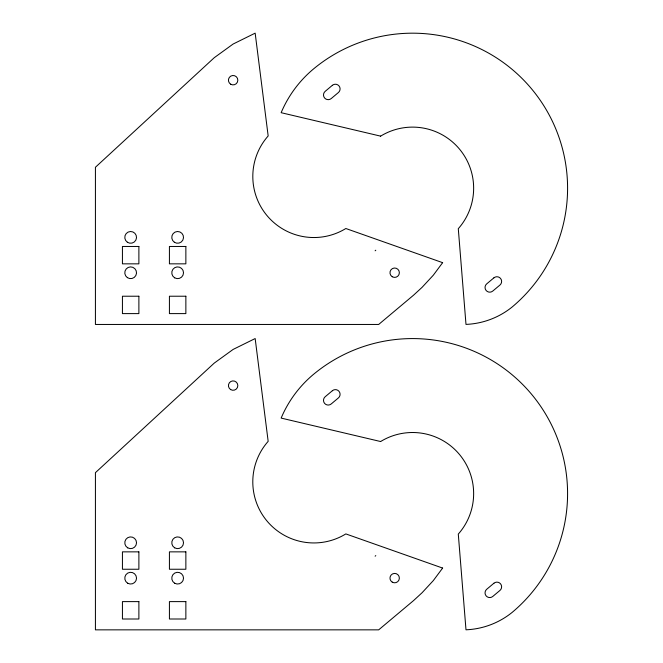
<?xml version="1.0" encoding="UTF-8"?>
<svg xmlns="http://www.w3.org/2000/svg" width="663" height="663" viewBox="0 0 663 663"><rect width="100%" height="100%" fill="white"/><g stroke="black" fill="none" stroke-linecap="round" stroke-linejoin="round"><path stroke-width="0.99" d="M375.788 250.216L375.125 250.796M375.788 555.611L375.125 556.191M442.635 262.664L433.295 275.22L422.066 287.352L413.538 295.201L378.681 324.456L95.422 324.456L95.422 167.267L214.248 57.698L233.127 44.031L255.164 33.15L268.167 135.956A61.079 61.079 0 0 0 345.837 228.511L442.635 262.664M442.635 568.067L433.295 580.614L422.066 592.747L413.538 600.603L378.681 629.85L95.422 629.85L95.422 472.669L214.248 363.1L233.127 349.426L255.164 338.544L268.167 441.351A61.079 61.079 0 0 0 345.837 533.914L442.635 568.067M332.37 85.32L325.177 91.361A4.699 4.699 0 0 0 324.597 97.983A4.699 4.699 0 0 0 331.218 98.563L338.412 92.522A4.699 4.699 0 0 0 338.992 85.9A4.699 4.699 0 0 0 332.37 85.32M332.37 390.722L325.177 396.756A4.699 4.699 0 0 0 324.597 403.377A4.699 4.699 0 0 0 331.218 403.958L338.412 397.916A4.699 4.699 0 0 0 338.992 391.303A4.699 4.699 0 0 0 332.37 390.722M493.91 277.838L486.717 283.872A4.699 4.699 0 0 0 486.136 290.493A4.699 4.699 0 0 0 492.75 291.074L499.952 285.032A4.699 4.699 0 0 0 500.532 278.419A4.699 4.699 0 0 0 493.91 277.838M493.91 583.233L486.717 589.274A4.699 4.699 0 0 0 486.136 595.896A4.699 4.699 0 0 0 492.75 596.468L499.952 590.435A4.699 4.699 0 0 0 500.532 583.813A4.699 4.699 0 0 0 493.91 583.233M138.882 246.462L122.431 246.462L122.431 263.841L138.882 263.841L138.882 246.462M185.864 246.462L169.421 246.462L169.421 263.841L185.864 263.841L185.864 246.462M138.882 296.22L122.431 296.22L122.431 313.607L138.882 313.607L138.882 296.22M185.864 296.22L169.421 296.22L169.421 313.607L185.864 313.607L185.864 296.22M138.882 551.856L122.431 551.856L122.431 569.244L138.882 569.244L138.882 551.856M185.864 551.856L169.421 551.856L169.421 569.244L185.864 569.244L185.864 551.856M138.882 601.614L122.431 601.614L122.431 619.002L138.882 619.002L138.882 601.614M185.864 601.614L169.421 601.614L169.421 619.002L185.864 619.002L185.864 601.614M380.62 136.139L281.145 112.693A115.213 115.213 0 0 1 312.919 69.449A155.018 155.018 0 0 1 531.312 88.552A155.018 155.018 0 0 1 512.209 306.952A78.624 78.624 0 0 1 465.99 324.398L458.29 228.694A61.079 61.079 0 0 0 380.62 136.139M380.62 441.533L281.145 418.088A115.213 115.213 0 0 1 312.919 374.844A155.018 155.018 0 0 1 531.312 393.955A155.018 155.018 0 0 1 512.209 612.347A78.624 78.624 0 0 1 465.99 629.8L458.29 534.088A61.079 61.079 0 0 0 380.62 441.533M127.719 547.853A5.876 5.876 0 0 0 136.528 542.765A5.876 5.876 0 0 0 127.719 537.685A5.876 5.876 0 0 0 127.719 547.853M392.247 582.139A4.699 4.699 0 0 0 399.366 578.177A4.699 4.699 0 0 0 392.38 574.001A4.699 4.699 0 0 0 392.247 582.139M174.709 547.853A5.876 5.876 0 0 0 183.518 542.765A5.876 5.876 0 0 0 174.709 537.685A5.876 5.876 0 0 0 174.709 547.853M174.709 583.249A5.876 5.876 0 0 0 183.518 578.169A5.876 5.876 0 0 0 174.709 573.081A5.876 5.876 0 0 0 174.709 583.249M230.716 389.62A4.699 4.699 0 0 0 237.826 385.667A4.699 4.699 0 0 0 230.84 381.49A4.699 4.699 0 0 0 230.716 389.62M127.719 583.249A5.876 5.876 0 0 0 136.528 578.169A5.876 5.876 0 0 0 127.719 573.081A5.876 5.876 0 0 0 127.719 583.249M127.362 277.631A5.876 5.876 0 0 0 136.512 273.189A5.876 5.876 0 0 0 128.092 267.487A5.876 5.876 0 0 0 127.362 277.631M230.716 84.226A4.699 4.699 0 0 0 237.826 80.273A4.699 4.699 0 0 0 230.84 76.088A4.699 4.699 0 0 0 230.716 84.226M174.709 277.855A5.876 5.876 0 0 0 183.518 272.766A5.876 5.876 0 0 0 174.709 267.686A5.876 5.876 0 0 0 174.709 277.855M174.352 242.235A5.876 5.876 0 0 0 183.502 237.793A5.876 5.876 0 0 0 175.073 232.091A5.876 5.876 0 0 0 174.352 242.235M392.247 276.736A4.699 4.699 0 0 0 399.366 272.783A4.699 4.699 0 0 0 392.38 268.606A4.699 4.699 0 0 0 392.247 276.736M127.362 242.235A5.876 5.876 0 0 0 136.512 237.793A5.876 5.876 0 0 0 128.092 232.091A5.876 5.876 0 0 0 127.362 242.235"/></g></svg>
